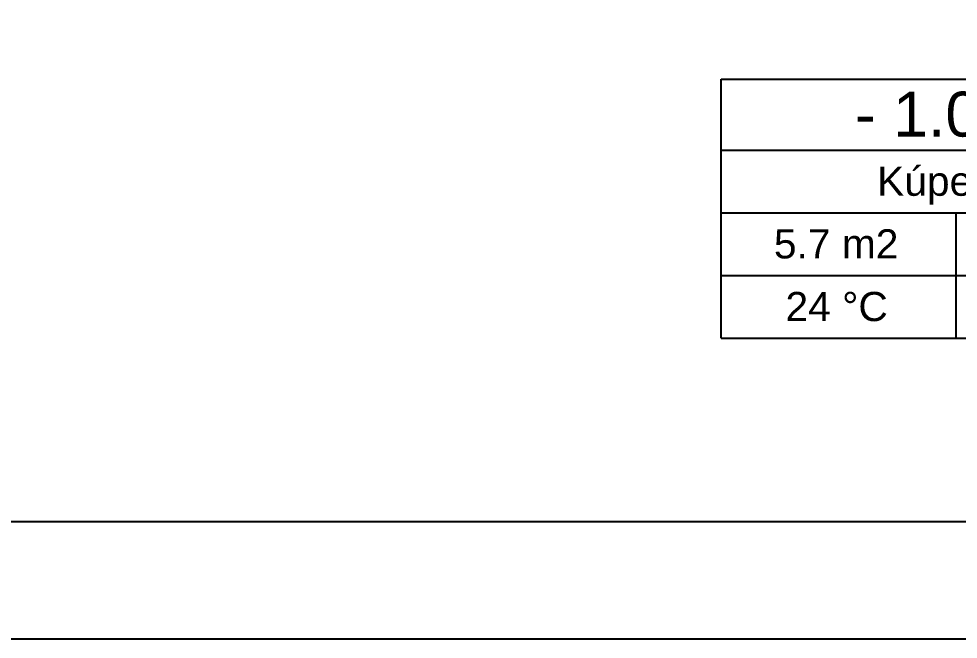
# Model space of a CAD drawing. Header units: millimetres. Extents: x 1046 to 74297, y -4150 to 54562.
# Drawn here: x 11103 to 14102, y 1145 to 3125 of the extents above; entities that cross this region are included whole.
import ezdxf

# ---------------------------------------------------------------- set-up
doc = ezdxf.new("R2010")
doc.units = ezdxf.units.MM
doc.layers.add('1__NP___MIESTNOSTIUK', color=7, linetype='Continuous')
doc.layers.add('NETLAC', color=6, linetype='Continuous', plot=False)
doc.styles.add('ARIAL', font='arial.ttf')

# ---------------------------------------------------------------- blocks, each defined once
blk = doc.blocks.new('A$Cacebdfa7')
at = {"layer": '1__NP___MIESTNOSTIUK', "color": 18}
for p, q in [((5627.6, 2435.9), (5627.6, 2662.9)), ((5627.6, 2662.9), (7127.6, 2662.9)), ((5627.6, 2235.9), (5627.6, 2435.9)), ((5627.6, 2435.9), (7127.6, 2435.9)), ((5627.6, 2435.9), (7127.6, 2435.9)), ((5627.6, 2035.9), (5627.6, 2235.9)), ((5627.6, 2235.9), (7127.6, 2235.9)), ((5627.6, 2235.9), (7127.6, 2235.9)), ((6377.6, 2035.9), (6377.6, 2235.9)), ((5627.6, 1835.9), (5627.6, 2035.9)), ((5627.6, 2035.9), (7127.6, 2035.9)), ((5627.6, 2035.9), (7127.6, 2035.9)), ((6377.6, 1835.9), (6377.6, 2035.9)), ((5627.6, 1835.9), (7127.6, 1835.9))]:
    blk.add_line(p, q, dxfattribs=at)
at = {"layer": '1__NP___MIESTNOSTIUK', "color": 18, "style": 'ARIAL'}
for s, height, p in [('- 1.04 -', 143.22, (6054.6, 2479.4)), ('Kúpeľna', 93.09, (6125.6, 2290.4)), ('5.7 m2', 93.09, (5796.1, 2090.4)), ('24 °C', 93.09, (5833.1, 1890.4))]:
    blk.add_text(s, height=height, dxfattribs=at).set_placement(p)

msp = doc.modelspace()

# ---------------------------------------------------------------- linework, layer by layer
msp.add_lwpolyline([(1296.1, 21770), (42546.1, 21770), (42546.1, 1520), (1296.1, 1520)], close=True)
at = {"layer": 'NETLAC'}
msp.add_lwpolyline([(1046.1, 22145), (42796.1, 22145), (42796.1, 1145), (1046.1, 1145)], close=True, dxfattribs=at)

# ---------------------------------------------------------------- next in the draw order: block references
msp.add_blockref('A$Cacebdfa7', (7717.6, 270))

doc.saveas('drawing.dxf')
